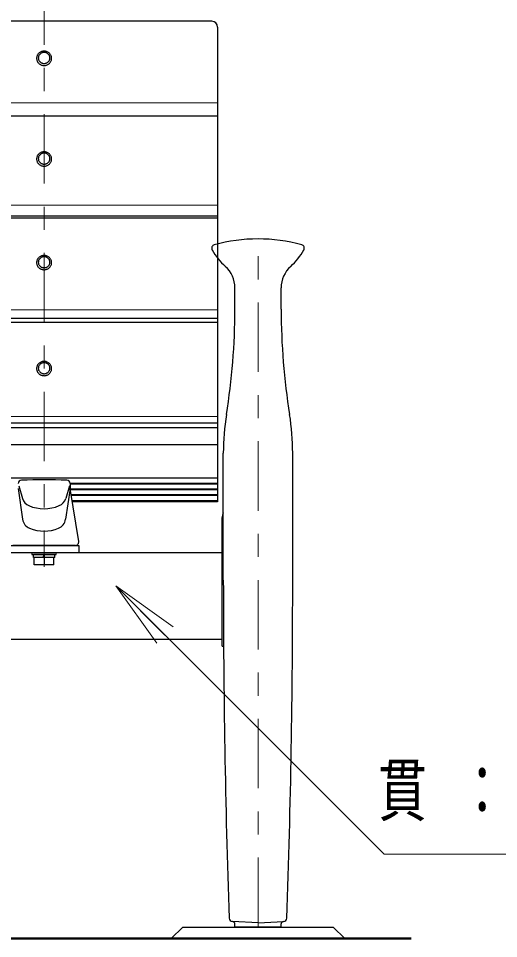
# Model space of a CAD drawing. Units: millimetres on the paper, scale 1:20. Extents: x -385 to 0, y 0 to 267.
# Drawn here: x -222.04 to -201.27, y 106.44 to 146.22 of the extents above; entities that cross this region are included whole.
import ezdxf

# ---------------------------------------------------------------- set-up
doc = ezdxf.new("R2010")
doc.units = ezdxf.units.MM
doc.linetypes.add('USER2', pattern=[6, 3, -1, 1, -1])
doc.layers.add('1_20', color=7, linetype='Continuous', lineweight=25)
doc.styles.add('ＭＳ ゴシック', font='')
doc.styles.get('ＭＳ ゴシック').set_extended_font_data('MS Gothic')

msp = doc.modelspace()

# ---------------------------------------------------------------- linework, layer by layer
at = {"layer": '1_20', "linetype": 'USER2', "lineweight": 13}
for p, q in [((-220.925, 148.083), (-220.925, 122.51)), ((-211.675, 106.94), (-211.675, 136.689))]:
    msp.add_line(p, q, dxfattribs=at)
at = {"layer": '1_20'}
for p, q in [((-213.675, 146.1), (-303.175, 146.1)), ((-213.425, 145.85), (-213.425, 125.328)), ((-213.425, 141.994), (-303.425, 141.994)), ((-213.425, 137.674), (-303.425, 137.674)), ((-213.425, 137.59), (-303.425, 137.59)), ((-213.425, 133.245), (-303.425, 133.245)), ((-213.425, 133.077), (-303.425, 133.077)), ((-213.425, 128.729), (-303.425, 128.729)), ((-213.425, 128.522), (-303.425, 128.522)), ((-213.425, 127.787), (-303.425, 127.787)), ((-213.425, 126.34), (-303.425, 126.34)), ((-213.425, 126.118), (-219.8, 126.118)), ((-213.425, 125.869), (-219.795, 125.869)), ((-213.425, 125.621), (-219.755, 125.621)), ((-213.425, 125.372), (-219.714, 125.372)), ((-213.425, 125.328), (-219.707, 125.328)), ((-222.425, 123.44), (-219.425, 123.44)), ((-219.425, 123.44), (-219.425, 123.14)), ((-303.625, 123.14), (-213.225, 123.14)), ((-221.45, 123.14), (-221.45, 123.04)), ((-221.45, 123.14), (-220.4, 123.14)), ((-221.45, 123.04), (-220.4, 123.04)), ((-220.465, 123.04), (-221.385, 123.04)), ((-221.385, 122.915), (-221.385, 123.04)), ((-220.962, 122.915), (-220.928, 123.04)), ((-220.922, 122.915), (-220.888, 123.04)), ((-220.465, 122.915), (-220.465, 123.04)), ((-220.4, 123.04), (-220.4, 123.14)), ((-220.465, 122.915), (-221.385, 122.915)), ((-221.35, 122.595), (-221.35, 122.915)), ((-220.5, 122.595), (-221.35, 122.595)), ((-220.925, 122.915), (-220.925, 122.595)), ((-220.5, 122.595), (-220.5, 122.915)), ((-303.625, 119.39), (-213.225, 119.39)), ((-213.225, 119.09), (-213.162, 119.09)), ((-214.925, 106.94), (-215.425, 106.44)), ((-214.925, 106.94), (-208.425, 106.94)), ((-210.675, 106.94), (-212.675, 106.94)), ((-208.425, 106.94), (-207.925, 106.44))]:
    msp.add_line(p, q, dxfattribs=at)
at = {"layer": '1_20', "lineweight": 13}
for p, q in [((-213.425, 142.572), (-303.425, 142.572)), ((-213.425, 138.156), (-303.425, 138.156)), ((-213.425, 133.625), (-303.425, 133.625)), ((-213.425, 129.006), (-303.425, 129.006)), ((-213.425, 126.092), (-219.8, 126.092)), ((-213.425, 125.843), (-219.791, 125.843)), ((-213.425, 125.595), (-219.751, 125.595)), ((-217.822, 121.688), (-215.702, 119.566)), ((-217.822, 121.688), (-215.348, 119.919)), ((-216.055, 119.212), (-217.822, 121.688))]:
    msp.add_line(p, q, dxfattribs=at)
at = {"layer": '1_20', "color": 4}
for p, q in [((-212.675, 133.648), (-212.675, 134.572)), ((-210.675, 133.648), (-210.675, 134.572)), ((-213.175, 121.94), (-213.175, 127.433)), ((-210.175, 121.94), (-210.175, 127.433)), ((-211.675, 107.115), (-212.783, 107.173)), ((-212.675, 106.94), (-212.675, 107.073)), ((-211.675, 107.115), (-210.567, 107.173)), ((-210.675, 106.94), (-210.675, 107.073))]:
    msp.add_line(p, q, dxfattribs=at)
at = {"layer": '1_20', "color": 190}
for p, q in [((-222.05, 125.896), (-221.856, 124.571)), ((-222.022, 126.01), (-221.86, 125.473)), ((-219.8, 125.896), (-219.994, 124.571)), ((-219.827, 126.01), (-219.99, 125.473)), ((-219.8, 126.11), (-219.8, 125.896)), ((-219.427, 123.614), (-219.8, 125.896)), ((-219.575, 123.44), (-222.275, 123.44))]:
    msp.add_line(p, q, dxfattribs=at)
at = {"layer": '1_20', "color": 131}
msp.add_line((-213.225, 119.09), (-213.225, 124.64), dxfattribs=at)
at = {"layer": '1_20', "lineweight": 50}
msp.add_line((-301.425, 106.44), (-205.051, 106.44), dxfattribs=at)
at = {"layer": '1_20', "color": 4}
for points in [[(-221.25, 144.5), (-221.249, 144.473), (-221.245, 144.446), (-221.239, 144.42), (-221.23, 144.394), (-221.219, 144.369), (-221.206, 144.345), (-221.191, 144.323), (-221.174, 144.301), (-221.155, 144.281), (-221.134, 144.263), (-221.111, 144.247), (-221.087, 144.232), (-221.062, 144.22), (-221.036, 144.209), (-221.009, 144.201), (-220.981, 144.195), (-220.953, 144.192), (-220.925, 144.191), (-220.896, 144.192), (-220.868, 144.195), (-220.841, 144.201), (-220.814, 144.209), (-220.787, 144.22), (-220.762, 144.232), (-220.738, 144.247), (-220.716, 144.263), (-220.695, 144.281), (-220.676, 144.301), (-220.659, 144.323), (-220.643, 144.345), (-220.63, 144.369), (-220.619, 144.394), (-220.611, 144.42), (-220.605, 144.446), (-220.601, 144.473), (-220.6, 144.5), (-220.601, 144.527), (-220.605, 144.554), (-220.611, 144.58), (-220.619, 144.606), (-220.63, 144.63), (-220.643, 144.654), (-220.659, 144.677), (-220.676, 144.699), (-220.695, 144.718), (-220.716, 144.737), (-220.738, 144.753), (-220.762, 144.768), (-220.787, 144.78), (-220.814, 144.79), (-220.841, 144.798), (-220.868, 144.804), (-220.896, 144.808), (-220.925, 144.809), (-220.953, 144.808), (-220.981, 144.804), (-221.009, 144.798), (-221.036, 144.79), (-221.062, 144.78), (-221.087, 144.768), (-221.111, 144.753), (-221.134, 144.737), (-221.155, 144.718), (-221.174, 144.699), (-221.191, 144.677), (-221.206, 144.654), (-221.219, 144.63), (-221.23, 144.606), (-221.239, 144.58), (-221.245, 144.554), (-221.249, 144.527)], [(-221.175, 144.515), (-221.174, 144.495), (-221.171, 144.474), (-221.166, 144.454), (-221.16, 144.434), (-221.151, 144.415), (-221.141, 144.396), (-221.13, 144.379), (-221.116, 144.362), (-221.102, 144.347), (-221.085, 144.333), (-221.068, 144.321), (-221.05, 144.309), (-221.03, 144.3), (-221.01, 144.292), (-220.989, 144.286), (-220.968, 144.281), (-220.947, 144.278), (-220.925, 144.278), (-220.903, 144.278), (-220.881, 144.281), (-220.86, 144.286), (-220.839, 144.292), (-220.819, 144.3), (-220.8, 144.309), (-220.781, 144.321), (-220.764, 144.333), (-220.748, 144.347), (-220.733, 144.362), (-220.72, 144.379), (-220.708, 144.396), (-220.698, 144.415), (-220.69, 144.434), (-220.683, 144.454), (-220.679, 144.474), (-220.676, 144.495), (-220.675, 144.515), (-220.676, 144.536), (-220.679, 144.557), (-220.683, 144.577), (-220.69, 144.597), (-220.698, 144.616), (-220.708, 144.634), (-220.72, 144.652), (-220.733, 144.668), (-220.748, 144.683), (-220.764, 144.697), (-220.781, 144.71), (-220.8, 144.721), (-220.819, 144.731), (-220.839, 144.739), (-220.86, 144.745), (-220.881, 144.749), (-220.903, 144.752), (-220.925, 144.753), (-220.947, 144.752), (-220.968, 144.749), (-220.989, 144.745), (-221.01, 144.739), (-221.03, 144.731), (-221.05, 144.721), (-221.068, 144.71), (-221.085, 144.697), (-221.102, 144.683), (-221.116, 144.668), (-221.13, 144.652), (-221.141, 144.634), (-221.151, 144.616), (-221.16, 144.597), (-221.166, 144.577), (-221.171, 144.557), (-221.174, 144.536)], [(-221.25, 140.147), (-221.249, 140.12), (-221.245, 140.093), (-221.239, 140.067), (-221.23, 140.041), (-221.219, 140.016), (-221.206, 139.992), (-221.191, 139.969), (-221.174, 139.948), (-221.155, 139.928), (-221.134, 139.91), (-221.111, 139.893), (-221.087, 139.879), (-221.062, 139.867), (-221.036, 139.856), (-221.009, 139.848), (-220.981, 139.842), (-220.953, 139.839), (-220.925, 139.838), (-220.896, 139.839), (-220.868, 139.842), (-220.841, 139.848), (-220.814, 139.856), (-220.787, 139.867), (-220.762, 139.879), (-220.738, 139.893), (-220.716, 139.91), (-220.695, 139.928), (-220.676, 139.948), (-220.659, 139.969), (-220.643, 139.992), (-220.63, 140.016), (-220.619, 140.041), (-220.611, 140.067), (-220.605, 140.093), (-220.601, 140.12), (-220.6, 140.147), (-220.601, 140.174), (-220.605, 140.2), (-220.611, 140.227), (-220.619, 140.252), (-220.63, 140.277), (-220.643, 140.301), (-220.659, 140.324), (-220.676, 140.345), (-220.695, 140.365), (-220.716, 140.383), (-220.738, 140.4), (-220.762, 140.414), (-220.787, 140.427), (-220.814, 140.437), (-220.841, 140.445), (-220.868, 140.451), (-220.896, 140.455), (-220.925, 140.456), (-220.953, 140.455), (-220.981, 140.451), (-221.009, 140.445), (-221.036, 140.437), (-221.062, 140.427), (-221.087, 140.414), (-221.111, 140.4), (-221.134, 140.383), (-221.155, 140.365), (-221.174, 140.345), (-221.191, 140.324), (-221.206, 140.301), (-221.219, 140.277), (-221.23, 140.252), (-221.239, 140.227), (-221.245, 140.2), (-221.249, 140.174)], [(-221.175, 140.162), (-221.174, 140.141), (-221.171, 140.121), (-221.166, 140.101), (-221.16, 140.081), (-221.151, 140.062), (-221.141, 140.043), (-221.13, 140.026), (-221.116, 140.009), (-221.102, 139.994), (-221.085, 139.98), (-221.068, 139.967), (-221.05, 139.956), (-221.03, 139.947), (-221.01, 139.939), (-220.989, 139.932), (-220.968, 139.928), (-220.947, 139.925), (-220.925, 139.924), (-220.903, 139.925), (-220.881, 139.928), (-220.86, 139.932), (-220.839, 139.939), (-220.819, 139.947), (-220.8, 139.956), (-220.781, 139.967), (-220.764, 139.98), (-220.748, 139.994), (-220.733, 140.009), (-220.72, 140.026), (-220.708, 140.043), (-220.698, 140.062), (-220.69, 140.081), (-220.683, 140.101), (-220.679, 140.121), (-220.676, 140.141), (-220.675, 140.162), (-220.676, 140.183), (-220.679, 140.203), (-220.683, 140.224), (-220.69, 140.243), (-220.698, 140.263), (-220.708, 140.281), (-220.72, 140.299), (-220.733, 140.315), (-220.748, 140.33), (-220.764, 140.344), (-220.781, 140.357), (-220.8, 140.368), (-220.819, 140.378), (-220.839, 140.386), (-220.86, 140.392), (-220.881, 140.396), (-220.903, 140.399), (-220.925, 140.4), (-220.947, 140.399), (-220.968, 140.396), (-220.989, 140.392), (-221.01, 140.386), (-221.03, 140.378), (-221.05, 140.368), (-221.068, 140.357), (-221.085, 140.344), (-221.102, 140.33), (-221.116, 140.315), (-221.13, 140.299), (-221.141, 140.281), (-221.151, 140.263), (-221.16, 140.243), (-221.166, 140.224), (-221.171, 140.203), (-221.174, 140.183)], [(-221.25, 135.667), (-221.249, 135.64), (-221.245, 135.613), (-221.239, 135.587), (-221.23, 135.561), (-221.219, 135.536), (-221.206, 135.512), (-221.191, 135.489), (-221.174, 135.468), (-221.155, 135.448), (-221.134, 135.43), (-221.111, 135.414), (-221.087, 135.399), (-221.062, 135.387), (-221.036, 135.376), (-221.009, 135.368), (-220.981, 135.362), (-220.953, 135.359), (-220.925, 135.358), (-220.896, 135.359), (-220.868, 135.362), (-220.841, 135.368), (-220.814, 135.376), (-220.787, 135.387), (-220.762, 135.399), (-220.738, 135.414), (-220.716, 135.43), (-220.695, 135.448), (-220.676, 135.468), (-220.659, 135.489), (-220.643, 135.512), (-220.63, 135.536), (-220.619, 135.561), (-220.611, 135.587), (-220.605, 135.613), (-220.601, 135.64), (-220.6, 135.667), (-220.601, 135.694), (-220.605, 135.72), (-220.611, 135.747), (-220.619, 135.772), (-220.63, 135.797), (-220.643, 135.821), (-220.659, 135.844), (-220.676, 135.865), (-220.695, 135.885), (-220.716, 135.904), (-220.738, 135.92), (-220.762, 135.934), (-220.787, 135.947), (-220.814, 135.957), (-220.841, 135.965), (-220.868, 135.971), (-220.896, 135.975), (-220.925, 135.976), (-220.953, 135.975), (-220.981, 135.971), (-221.009, 135.965), (-221.036, 135.957), (-221.062, 135.947), (-221.087, 135.934), (-221.111, 135.92), (-221.134, 135.904), (-221.155, 135.885), (-221.174, 135.865), (-221.191, 135.844), (-221.206, 135.821), (-221.219, 135.797), (-221.23, 135.772), (-221.239, 135.747), (-221.245, 135.72), (-221.249, 135.694)], [(-221.175, 135.682), (-221.174, 135.661), (-221.171, 135.641), (-221.166, 135.621), (-221.16, 135.601), (-221.151, 135.582), (-221.141, 135.563), (-221.13, 135.546), (-221.116, 135.529), (-221.102, 135.514), (-221.085, 135.5), (-221.068, 135.487), (-221.05, 135.476), (-221.03, 135.467), (-221.01, 135.459), (-220.989, 135.453), (-220.968, 135.448), (-220.947, 135.445), (-220.925, 135.444), (-220.903, 135.445), (-220.881, 135.448), (-220.86, 135.453), (-220.839, 135.459), (-220.819, 135.467), (-220.8, 135.476), (-220.781, 135.487), (-220.764, 135.5), (-220.748, 135.514), (-220.733, 135.529), (-220.72, 135.546), (-220.708, 135.563), (-220.698, 135.582), (-220.69, 135.601), (-220.683, 135.621), (-220.679, 135.641), (-220.676, 135.661), (-220.675, 135.682), (-220.676, 135.703), (-220.679, 135.724), (-220.683, 135.744), (-220.69, 135.764), (-220.698, 135.783), (-220.708, 135.801), (-220.72, 135.819), (-220.733, 135.835), (-220.748, 135.85), (-220.764, 135.864), (-220.781, 135.877), (-220.8, 135.888), (-220.819, 135.898), (-220.839, 135.906), (-220.86, 135.912), (-220.881, 135.916), (-220.903, 135.919), (-220.925, 135.92), (-220.947, 135.919), (-220.968, 135.916), (-220.989, 135.912), (-221.01, 135.906), (-221.03, 135.898), (-221.05, 135.888), (-221.068, 135.877), (-221.085, 135.864), (-221.102, 135.85), (-221.116, 135.835), (-221.13, 135.819), (-221.141, 135.801), (-221.151, 135.783), (-221.16, 135.764), (-221.166, 135.744), (-221.171, 135.724), (-221.174, 135.703)], [(-221.25, 131.086), (-221.249, 131.06), (-221.245, 131.033), (-221.239, 131.006), (-221.23, 130.981), (-221.219, 130.956), (-221.206, 130.932), (-221.191, 130.909), (-221.174, 130.888), (-221.155, 130.868), (-221.134, 130.85), (-221.111, 130.833), (-221.087, 130.819), (-221.062, 130.806), (-221.036, 130.796), (-221.009, 130.788), (-220.981, 130.782), (-220.953, 130.779), (-220.925, 130.777), (-220.896, 130.779), (-220.868, 130.782), (-220.841, 130.788), (-220.814, 130.796), (-220.787, 130.806), (-220.762, 130.819), (-220.738, 130.833), (-220.716, 130.85), (-220.695, 130.868), (-220.676, 130.888), (-220.659, 130.909), (-220.643, 130.932), (-220.63, 130.956), (-220.619, 130.981), (-220.611, 131.006), (-220.605, 131.033), (-220.601, 131.06), (-220.6, 131.086), (-220.601, 131.113), (-220.605, 131.14), (-220.611, 131.166), (-220.619, 131.192), (-220.63, 131.217), (-220.643, 131.241), (-220.659, 131.264), (-220.676, 131.285), (-220.695, 131.305), (-220.716, 131.323), (-220.738, 131.34), (-220.762, 131.354), (-220.787, 131.367), (-220.814, 131.377), (-220.841, 131.385), (-220.868, 131.391), (-220.896, 131.394), (-220.925, 131.396), (-220.953, 131.394), (-220.981, 131.391), (-221.009, 131.385), (-221.036, 131.377), (-221.062, 131.367), (-221.087, 131.354), (-221.111, 131.34), (-221.134, 131.323), (-221.155, 131.305), (-221.174, 131.285), (-221.191, 131.264), (-221.206, 131.241), (-221.219, 131.217), (-221.23, 131.192), (-221.239, 131.166), (-221.245, 131.14), (-221.249, 131.113)], [(-221.175, 131.102), (-221.174, 131.081), (-221.171, 131.061), (-221.166, 131.04), (-221.16, 131.021), (-221.151, 131.001), (-221.141, 130.983), (-221.13, 130.966), (-221.116, 130.949), (-221.102, 130.934), (-221.085, 130.92), (-221.068, 130.907), (-221.05, 130.896), (-221.03, 130.886), (-221.01, 130.879), (-220.989, 130.872), (-220.968, 130.868), (-220.947, 130.865), (-220.925, 130.864), (-220.903, 130.865), (-220.881, 130.868), (-220.86, 130.872), (-220.839, 130.879), (-220.819, 130.886), (-220.8, 130.896), (-220.781, 130.907), (-220.764, 130.92), (-220.748, 130.934), (-220.733, 130.949), (-220.72, 130.966), (-220.708, 130.983), (-220.698, 131.001), (-220.69, 131.021), (-220.683, 131.04), (-220.679, 131.061), (-220.676, 131.081), (-220.675, 131.102), (-220.676, 131.123), (-220.679, 131.143), (-220.683, 131.163), (-220.69, 131.183), (-220.698, 131.202), (-220.708, 131.221), (-220.72, 131.238), (-220.733, 131.255), (-220.748, 131.27), (-220.764, 131.284), (-220.781, 131.297), (-220.8, 131.308), (-220.819, 131.317), (-220.839, 131.325), (-220.86, 131.332), (-220.881, 131.336), (-220.903, 131.339), (-220.925, 131.34), (-220.947, 131.339), (-220.968, 131.336), (-220.989, 131.332), (-221.01, 131.325), (-221.03, 131.317), (-221.05, 131.308), (-221.068, 131.297), (-221.085, 131.284), (-221.102, 131.27), (-221.116, 131.255), (-221.13, 131.238), (-221.141, 131.221), (-221.151, 131.202), (-221.16, 131.183), (-221.166, 131.163), (-221.171, 131.143), (-221.174, 131.123)]]:
    msp.add_lwpolyline(points, close=True, dxfattribs=at)
at = {"layer": '1_20', "lineweight": 13}
msp.add_lwpolyline([(-217.822, 121.688), (-206.226, 110.087), (-166.988, 110.087)], dxfattribs=at)
at = {"layer": '1_20'}
msp.add_arc((-213.675, 145.85), 0.25, 0, 90, dxfattribs=at)
at = {"layer": '1_20', "color": 4}
for centre, radius, start, end in [((-211.675, 129.57), 7.12, 74.6079, 105.3921), ((-213.525, 136.29), 0.15, 105.3921, 213.2059), ((-211.231, 137.558), 2.771, 208.9351, 227.922), ((-212.118, 137.558), 2.771, 312.0779, 331.0649), ((-209.825, 136.29), 0.15, 326.7941, 74.6079), ((-213.928, 134.572), 1.253, 0, 47.922), ((-209.422, 134.572), 1.253, 132.078, 180), ((-241.13, 133.648), 28.456, 350.7997, 0), ((-182.219, 133.648), 28.456, 180, 189.2003), ((-202.764, 127.433), 10.411, 170.7997, 180), ((-220.586, 127.433), 10.411, 0, 9.2003), ((214.422, 121.94), 427.597, 180, 181.95969), ((-637.772, 121.94), 427.597, 358.04031, 0), ((-212.775, 107.323), 0.15, 181.9597, 267), ((-212.775, 107.073), 0.1, 0, 87), ((-210.575, 107.073), 0.1, 93, 180), ((-210.575, 107.323), 0.15, 273, 358.0403)]:
    msp.add_arc(centre, radius, start, end, dxfattribs=at)
at = {"layer": '1_20', "color": 190}
for centre, radius, start, end in [((-221.9, 126.11), 0.15, 91.6239, 180), ((-220.925, 91.718), 34.556, 88.3761, 91.6239), ((-219.95, 126.11), 0.15, 0, 88.3761), ((-221.381, 125.618), 0.5, 196.8037, 246.742), ((-220.468, 125.618), 0.5, 293.258, 343.1963), ((-220.925, 126.68), 1.656, 246.742, 293.258), ((-221.361, 124.644), 0.5, 188.3361, 247.8333), ((-220.489, 124.644), 0.5, 292.1667, 351.6639), ((-220.925, 125.715), 1.656, 247.8333, 292.1667), ((-219.575, 123.59), 0.15, 270, 9.2867)]:
    msp.add_arc(centre, radius, start, end, dxfattribs=at)
at = {"layer": '1_20', "color": 131}
msp.add_arc((-212.775, 124.64), 0.45, 152.734, 180, dxfattribs=at)

# ---------------------------------------------------------------- texts
at = {"layer": '1_20', "insert": (-206.475, 112.737), "char_height": 2.199, "attachment_point": 4, "style": 'ＭＳ ゴシック'}
msp.add_mtext('\\T1.64;\\W0.7;貫：□－７５×４５×３．２', dxfattribs=at)

doc.saveas('drawing.dxf')
